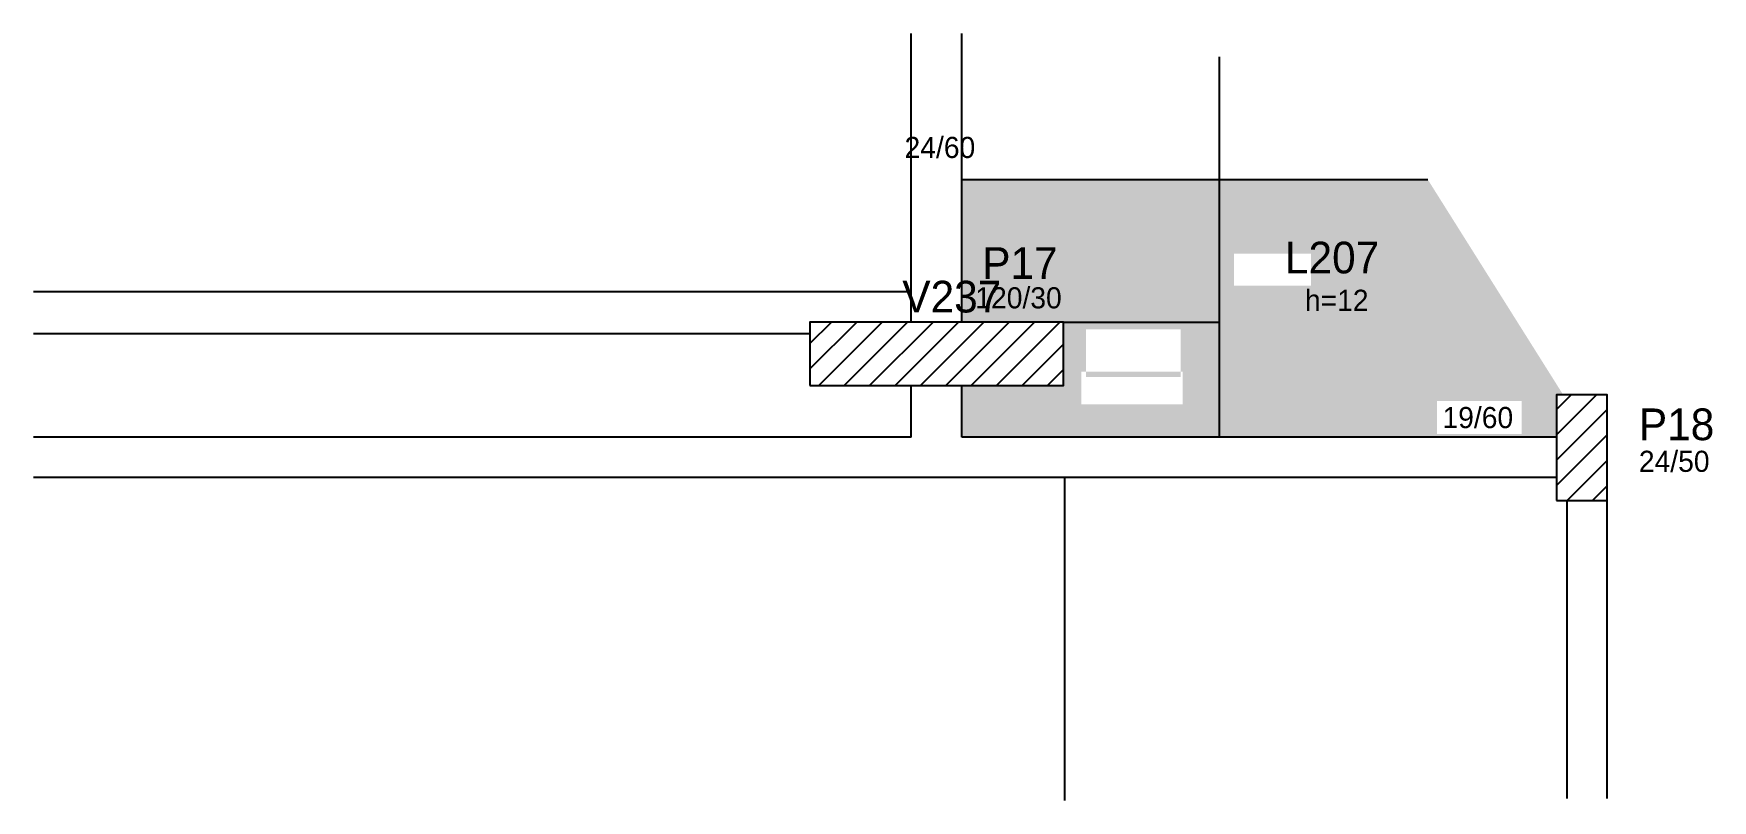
# Model space of a CAD drawing. Header units: metres. Extents: x 5378 to 6173, y 2178 to 2541.
import ezdxf

# ---------------------------------------------------------------- set-up
doc = ezdxf.new("R2010")
doc.units = ezdxf.units.M
for name, color, linetype in [('3', 7, 'Continuous'), ('4', 7, 'Continuous'), ('7', 7, 'Continuous'), ('Painéis', 7, 'Continuous'), ('REAPROVEITAMENTO', 7, 'Continuous')]:
    doc.layers.add(name, color=color, linetype=linetype)

msp = doc.modelspace()

# ---------------------------------------------------------------- hatches: boundary and pattern name
at = {"layer": 'REAPROVEITAMENTO'}
h = msp.add_hatch(color=7, dxfattribs=at)
h.dxf.hatch_style = 1
h.paths.add_polyline_path([(5939.86, 2471.58), (5817.86, 2471.58), (5817.86, 2404.08), (5865.86, 2404.08), (5939.86, 2404.08), (5939.86, 2471.58)])
h = msp.add_hatch(color=7, dxfattribs=at)
h.dxf.hatch_style = 1
h.paths.add_polyline_path([(6038.34, 2471.58), (5939.86, 2471.58), (5939.86, 2349.58), (6099.36, 2349.58), (6099.36, 2369.58), (6102.52, 2369.58), (6038.34, 2471.58)])
h.paths.add_polyline_path([(5946.63, 2421.32), (5983.12, 2421.32), (5983.12, 2421.32), (5983.12, 2436.38), (5983.12, 2436.38), (5946.63, 2436.38), (5946.63, 2436.38), (5946.63, 2421.32)])
h.paths.add_polyline_path([(6042.76, 2351.1), (6082.89, 2351.1), (6082.89, 2351.1), (6082.89, 2366.62), (6082.89, 2366.62), (6042.76, 2366.62), (6042.76, 2366.62), (6042.76, 2351.1)])
h = msp.add_hatch(color=7, dxfattribs=at)
h.dxf.hatch_style = 1
h.paths.add_polyline_path([(5939.86, 2404.08), (5865.86, 2404.08), (5865.86, 2374.08), (5817.86, 2374.08), (5817.86, 2349.58), (5939.86, 2349.58), (5939.86, 2404.08)])
h.paths.add_polyline_path([(5874.45, 2365.09), (5922.35, 2365.09), (5922.35, 2365.09), (5922.35, 2380.61), (5922.35, 2380.61), (5874.45, 2380.61), (5874.45, 2380.61), (5874.45, 2365.09)])
h.paths.add_polyline_path([(5876.54, 2378.07), (5921.35, 2378.07), (5921.35, 2378.07), (5921.35, 2400.66), (5921.35, 2400.66), (5876.54, 2400.66), (5876.54, 2400.66), (5876.54, 2378.07)])

# ---------------------------------------------------------------- linework, layer by layer
at = {"layer": '3', "color": 7, "lineweight": 25}
for p, q in [((5793.86, 2404.08), (5793.86, 2540.58)), ((5817.86, 2404.08), (5817.86, 2540.58)), ((5745.86, 2381.84), (5768.11, 2404.08)), ((5745.86, 2393.86), (5756.09, 2404.08)), ((5750.13, 2374.08), (5780.13, 2404.08)), ((5762.15, 2374.08), (5792.15, 2404.08)), ((5774.17, 2374.08), (5804.17, 2404.08)), ((5786.19, 2374.08), (5816.19, 2404.08)), ((5798.21, 2374.08), (5828.21, 2404.08)), ((5810.23, 2374.08), (5840.23, 2404.08)), ((5822.26, 2374.08), (5852.26, 2404.08)), ((5834.28, 2374.08), (5864.28, 2404.08)), ((5846.3, 2374.08), (5865.86, 2393.65)), ((5858.32, 2374.08), (5865.86, 2381.63)), ((5793.86, 2349.58), (5793.86, 2374.08)), ((5817.86, 2349.58), (5817.86, 2374.08)), ((6099.36, 2350.67), (6118.28, 2369.58)), ((6099.36, 2362.69), (6106.25, 2369.58)), ((6099.36, 2338.65), (6123.36, 2362.65)), ((6099.36, 2326.63), (6123.36, 2350.63)), ((6104.34, 2319.58), (6123.36, 2338.61)), ((6116.36, 2319.58), (6123.36, 2326.59)), ((6104.36, 2178.58), (6104.36, 2319.58)), ((6123.36, 2178.58), (6123.36, 2319.58))]:
    msp.add_line(p, q, dxfattribs=at)
for points in [[(5793.86, 2349.58), (5378.36, 2349.58)], [(6099.36, 2349.58), (5817.86, 2349.58)], [(5378.36, 2330.58), (5820.86, 2330.58)], [(5820.86, 2330.58), (6099.36, 2330.58)]]:
    msp.add_lwpolyline(points, dxfattribs=at)
at = {"layer": '7', "color": 7, "lineweight": 25}
for points in [[(5745.86, 2374.08), (5865.86, 2374.08), (5865.86, 2404.08), (5745.86, 2404.08), (5745.86, 2374.08)], [(6099.36, 2319.58), (6123.36, 2319.58), (6123.36, 2369.58), (6099.36, 2369.58), (6099.36, 2319.58)]]:
    msp.add_lwpolyline(points, dxfattribs=at)
at = {"layer": 'Painéis', "color": 7, "lineweight": 25}
for p, q in [((5939.86, 2349.58), (5939.86, 2529.55)), ((5817.86, 2471.58), (6038.34, 2471.58)), ((5378.36, 2418.58), (5793.86, 2418.58)), ((5865.86, 2404.08), (5939.86, 2404.08)), ((5378.36, 2398.58), (5745.86, 2398.58)), ((5866.36, 2330.58), (5866.36, 2177.66))]:
    msp.add_line(p, q, dxfattribs=at)

# ---------------------------------------------------------------- texts
at = {"layer": '3', "color": 7, "lineweight": 25}
for s, p in [('24/60', (5790.7, 2481.7)), ('120/30', (5824.2, 2410.53)), ('h=12', (5980.24, 2409.36)), ('19/60', (6045.35, 2353.86)), ('24/50', (6138.33, 2333.15))]:
    msp.add_text(s, height=10, dxfattribs=at).set_placement(p)
at = {"layer": '4', "color": 7, "lineweight": 25}
for s, p in [('L207', (5970.79, 2427.09)), ('P17', (5827.47, 2424.5)), ('V237', (5789.64, 2408.59)), ('P18', (6138.33, 2348.15))]:
    msp.add_text(s, height=15, dxfattribs=at).set_placement(p)

doc.saveas('drawing.dxf')
